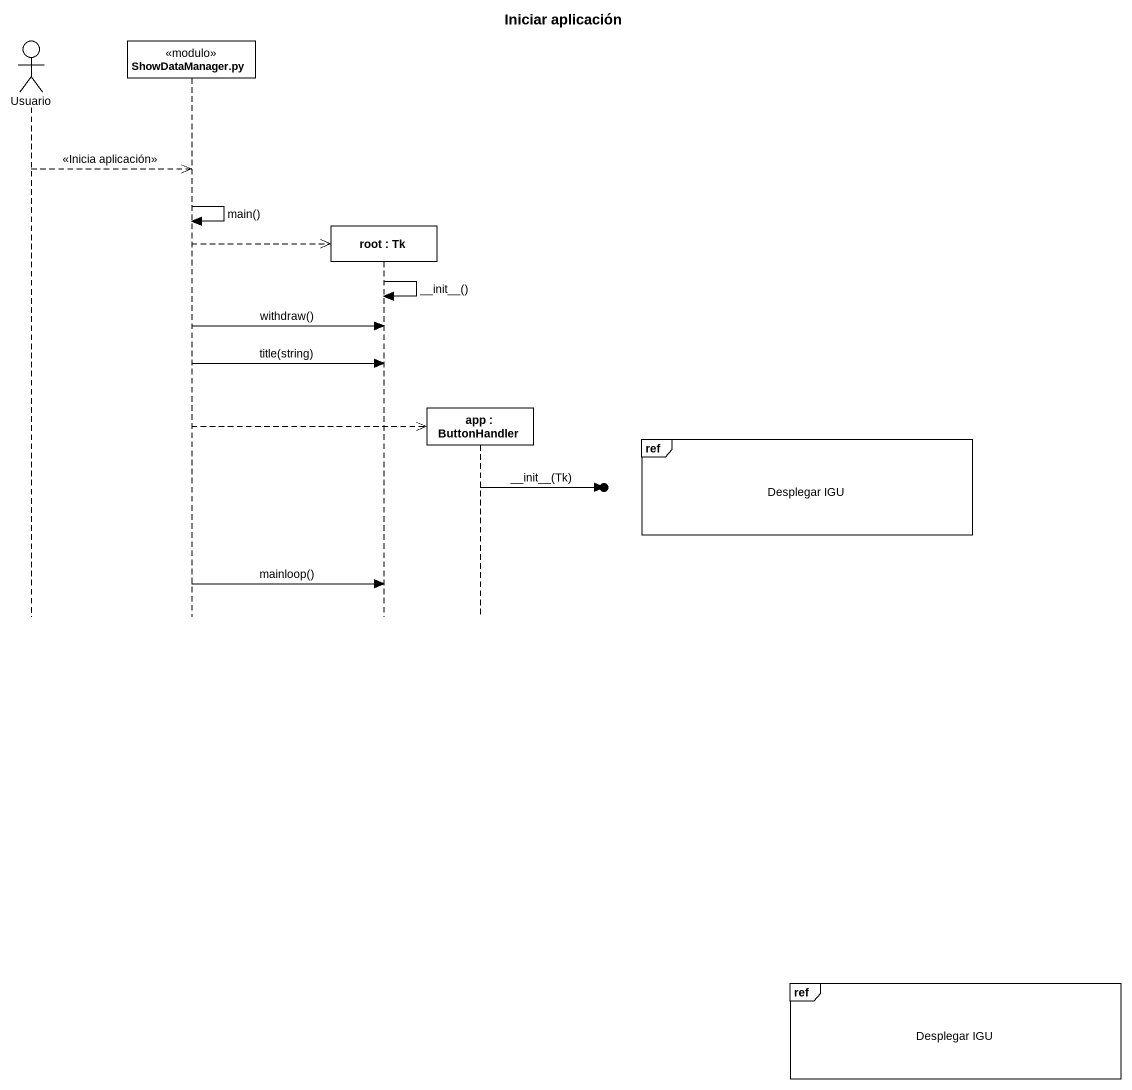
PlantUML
@startuml
title Iniciar aplicación
hide footbox
actor Usuario
participant "ShowDataManager.py" as ShowDataManager_py <<modulo>>
participant "root : Tk" as root
participant "app : ButtonHandler" as app

Usuario -->> ShowDataManager_py : <<Inicia aplicación>>
ShowDataManager_py -> ShowDataManager_py : main()
ShowDataManager_py -->> root **
root -> root : ~__init~__()
ShowDataManager_py -> root : withdraw()
ShowDataManager_py -> root : title(string)
ShowDataManager_py -->> app **
ref over app : Desplegar IGU
app ->o] : ~__init~__(Tk)
ShowDataManager_py -> root : mainloop()
ref over app : Desplegar IGU
@enduml
